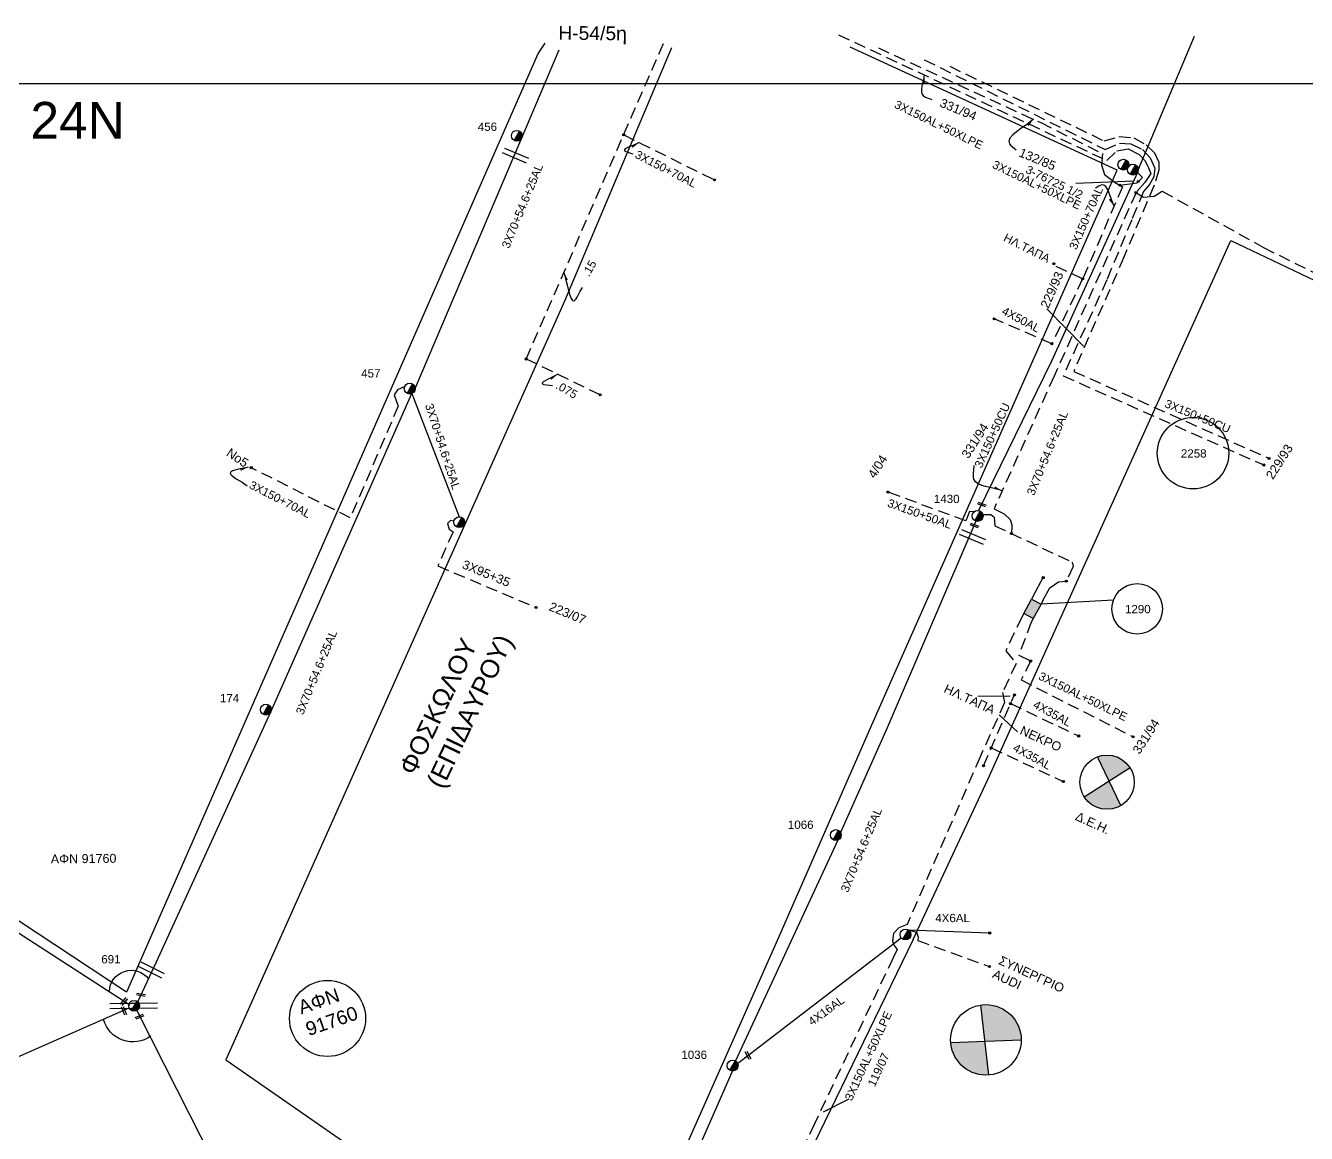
# Model space of a CAD drawing. Header units: millimetres. Extents: x 924 to 3152, y 704 to 1760.
# Drawn here: x 1346.7 to 1625.3, y 1496.3 to 1737.4 of the extents above; entities that cross this region are included whole.
import ezdxf

# ---------------------------------------------------------------- set-up
doc = ezdxf.new("R2010")
doc.units = ezdxf.units.MM
doc.linetypes.add('DASHED', pattern=[19.05, 12.7, -6.35])
for name, color, linetype in [('Link Box 4 Διευθύνσεων', 7, 'Continuous'), ('Άγνωστα', 7, 'Continuous'), ('Γέφυρες Εναέριου Δικτύου', 7, 'Continuous'), ('Γυμνά εναέρια ΧΤ (3Φ)   4x16AL', 7, 'Continuous'), ('Γυμνά εναέρια ΧΤ (3Φ)   4x35AL', 7, 'Continuous'), ('Επιγραφές - Σχήματα', 7, 'Continuous'), ('Καλώδια ΧΤ   3x150+50AL', 7, 'DASHED'), ('Καλώδια ΧΤ   3x150+50CU', 7, 'DASHED'), ('Καλώδια ΧΤ   3x150AL+50XLPE', 7, 'DASHED'), ('Καλώδια ΧΤ   4x6AL', 7, 'DASHED'), ('Μηχανική τομή', 7, 'Continuous'), ('Στύλος ΦΜ', 7, 'Continuous'), ('Στύλος ΦΜ @ 1', 7, 'Continuous'), ('Συνδέσεις', 7, 'Continuous'), ('Συνεστραμμένα ΧΤ   3x70+54.6+25 AL', 7, 'SYN_LINE'), ('Τομή', 7, 'Continuous'), ('Υπόβαθρο ΔΕΗ', 7, 'Continuous'), ('Υπόγεια Καλώδια Δικτύου ΧΤ   .15', 7, 'DASHED'), ('Υπόγεια καλώδια Δικτύου ΧΤ και Παρ. ΧΤ - 3X150+70 AL', 7, 'DASHED'), ('Υπόγεια καλώδια Δικτύου ΧΤ και Παρ. ΧΤ X-95  (3X95AL +35CU  XLPE)', 7, 'DASHED'), ('Υπόγεια καλώδια Παροχών ΧΤ   .075', 7, 'DASHED'), ('Υπόγεια καλώδια Παροχών ΧΤ   4x25', 7, 'DASHED'), ('Υπόγεια καλώδια Παροχών ΧΤ   4x50AL', 7, 'DASHED')]:
    doc.layers.add(name, color=color, linetype=linetype)
doc.styles.get("Standard").update_dxf_attribs({"font": 'ARIAL.TTF'})
doc.linetypes.add('SYN_LINE', pattern='A,0.5,-0.0001,["/\\/\\/\\/",Standard,S=0.1,R=0,X=0,Y=-0.05],-0.25', length=0.7501)
doc.dimstyles.new('ISO-25', dxfattribs={"dimtxt": 2.5, "dimasz": 2.5, "dimexe": 1.25, "dimexo": 0.625, "dimtad": 1, "dimtxsty": 'Standard', "dimcen": 2.5, "dimadec": 0, "dimazin": 0, "dimtfac": 1, "dimtmove": 0, "dimatfit": 3, "dimfxl": 1, "dimarcsym": 0})

# ---------------------------------------------------------------- blocks, each defined once
blk = doc.blocks.new('ΥΠΑΡΧΩΝ ΤΣΙΜΕΝΤΕΝΙΟΣ ΣΤΥΛΟΣ')
at = {"layer": 'Στύλος ΦΜ'}
blk.add_hatch(color=256, dxfattribs=at).paths.add_polyline_path([(-1.29, -2.28, 0.574793), (2.62, 0, 0.268822), (1.3, 2.27)])
blk.add_line((-1.29, -2.28), (1.3, 2.27), dxfattribs=at)
blk.add_circle((0, 0), 2.62, dxfattribs=at)
at = {"layer": 'Στύλος ΦΜ', "flags": 4}
for tag, p in [('ΤΥΠΟΣ', (-4.91, 3.03)), ('ΑΡΙΘΜΟΣ', (-4.68, 8.05))]:
    blk.add_attdef(tag, p, '', height=4, dxfattribs=at)
blk = doc.blocks.new('ΤΟΜΗ')
at = {"layer": 'Τομή', "ltscale": 40}
for p, q in [((-5.68, 0), (5.68, 0)), ((5.68, -2.33), (-5.68, -2.33))]:
    blk.add_line(p, q, dxfattribs=at)
blk = doc.blocks.new('ΜΗΧΑΝΙΚΗ ΤΟΜΗ')
at = {"layer": 'Μηχανική τομή', "ltscale": 40}
for p, q in [((-1.89, 0.78), (1.89, 0.78)), ((1.89, 0), (-1.89, 0))]:
    blk.add_line(p, q, dxfattribs=at)
blk = doc.blocks.new('LINK BOX 4 ΑΝΑΧΩΡΗΣΕΩΝ')
at = {"layer": 'Link Box 4 Διευθύνσεων', "ltscale": 40}
blk.add_hatch(color=256, dxfattribs=at).paths.add_polyline_path([(-3.54, 0), (-3.54, -4.67), (3.54, -4.67), (3.54, 0)])
for p, q in [((-3.54, 0), (-5.33, 0)), ((5.33, 0), (3.54, 0)), ((-3.54, -4.67), (-5.33, -4.67)), ((5.33, -4.67), (3.54, -4.67))]:
    blk.add_line(p, q, dxfattribs=at)
blk.add_lwpolyline([(-3.54, -4.67), (-3.54, 0), (3.54, 0), (3.54, -4.67)], close=True, dxfattribs=at)
blk = doc.blocks.new('_ΣΥΝΔΕΣΗ')
at = {"layer": 'Συνδέσεις', "linetype": 'SYN_LINE', "ltscale": 40}
blk.add_hatch(color=256, dxfattribs=at).paths.add_polyline_path([(0.5, -0.01, 1), (-0.5, -0.01, 1)])
at = {"layer": 'Συνδέσεις'}
blk.add_circle((0, -0.01), 0.5, dxfattribs=at)

msp = doc.modelspace()

# ---------------------------------------------------------------- hatches: boundary and pattern name
at = {"layer": 'Γέφυρες Εναέριου Δικτύου'}
h = msp.add_hatch(color=1, dxfattribs=at)
h.dxf.hatch_style = 1
h.paths.add_polyline_path([(1579.865, 1578.299), (1582.351, 1573.037), (1586.91, 1575.928, 0.3541977)])
h = msp.add_hatch(color=1, dxfattribs=at)
h.dxf.hatch_style = 1
h.paths.add_polyline_path([(1576.939, 1569.603, 0.4028536), (1584.89, 1567.661), (1582.351, 1573.037)])
h = msp.add_hatch(color=1, dxfattribs=at)
h.dxf.hatch_style = 1
h.paths.add_polyline_path([(1554.369, 1524.256), (1555.285, 1516.392), (1563.237, 1516.679, 0.4608889)])
h = msp.add_hatch(color=1, dxfattribs=at)
h.dxf.hatch_style = 1
h.paths.add_polyline_path([(1547.916, 1516.125, 0.4150326), (1556.142, 1509.031), (1555.285, 1516.392)])
at = {"layer": 'Υπόβαθρο ΔΕΗ'}
h = msp.add_hatch(color=256, dxfattribs=at)
h.dxf.hatch_style = 1
h.paths.add_polyline_path([(1563.237, 1516.679, 0.4608889), (1554.369, 1524.256), (1555.285, 1516.392)], flags=17)
h.paths.add_polyline_path([(1547.916, 1516.125, 0.4150326), (1556.142, 1509.031), (1555.285, 1516.392)], flags=17)
h.paths.add_polyline_path([(1568.298, 1509.03), (1609.376, 1509.03), (1609.376, 1550.244), (1568.298, 1550.244)], flags=9)
h = msp.add_hatch(color=256, dxfattribs=at)
h.dxf.hatch_style = 1
h.paths.add_polyline_path([(2340.701, 1509.562, 0.3817217), (2334.547, 1515.92), (2334.612, 1509.731)], flags=17)
h.paths.add_polyline_path([(2334.687, 1502.687), (2334.612, 1509.731), (2327.457, 1509.93, 0.4707048)], flags=17)
h.paths.add_polyline_path([(1568.298, 1509.03), (1609.376, 1509.03), (1609.376, 1550.244), (1568.298, 1550.244)], flags=9)

# ---------------------------------------------------------------- linework, layer by layer
at = {"layer": 'Άγνωστα', "color": 6, "linetype": 'DASHED', "ltscale": 0.2}
for points in [[(1439.877, 1629.607), (1439.149, 1629.718), (1438.441, 1629.054), (1438.824, 1627.83), (1439.666, 1627.24), (1436.34, 1619.828), (1457.697, 1610.806)], [(1555.019, 1576.354), (1561.763, 1591.753)]]:
    msp.add_lwpolyline(points, dxfattribs=at)
at = {"layer": 'Άγνωστα', "color": 133, "ltscale": 0.2}
for points in [[(1565.923, 1613.389), (1568.039, 1617.284)], [(1567.974, 1612.275), (1569.482, 1615.051), (1571.327, 1616.355), (1573.049, 1616.494)]]:
    msp.add_lwpolyline(points, dxfattribs=at)
at = {"layer": 'Άγνωστα', "color": 62, "linetype": 'DASHED', "ltscale": 0.2}
msp.add_lwpolyline([(1563.38, 1608.707), (1559.864, 1601.378), (1562.138, 1598.616), (1559.156, 1592.265), (1559.621, 1590.117), (1554.276, 1578.272), (1538.431, 1541.824), (1536.631, 1541.089), (1535.44, 1539.848), (1535.263, 1538.152), (1535.628, 1537.201), (1536.287, 1536.362), (1535.389, 1534.514)], dxfattribs=at)
at = {"layer": 'Άγνωστα', "color": 30, "linetype": 'DASHED', "ltscale": 0.2}
msp.add_lwpolyline([(1538.656, 1540.625), (1540.469, 1540.147), (1540.795, 1539.021), (1540.761, 1538.32), (1556.356, 1532.64)], dxfattribs=at)
at = {"layer": 'Άγνωστα'}
msp.add_circle((1412.372, 1521.355), 8.274, dxfattribs=at)
at = {"layer": 'Γέφυρες Εναέριου Δικτύου', "ltscale": 0.2}
for points in [[(1364.924, 1527.18, -0.7062482), (1373.441, 1530.006, 0.6657132)], [(1373.914, 1517.488, -0.5194411), (1363.655, 1521.11, 0.6657132)]]:
    msp.add_lwpolyline(points, format="xyb", dxfattribs=at)
at = {"layer": 'Γυμνά εναέρια ΧΤ (3Φ)   4x16AL', "color": 30}
msp.add_lwpolyline([(1501.556, 1511.563), (1507.205, 1515.89), (1537.136, 1538.885)], dxfattribs=at)
at = {"layer": 'Γυμνά εναέρια ΧΤ (3Φ)   4x35AL', "color": 6, "linetype": 'DASHED', "ltscale": 0.2}
for points in [[(1560.935, 1589.861), (1575.745, 1582.821)], [(1556.725, 1580.249), (1572.4, 1572.902)]]:
    msp.add_lwpolyline(points, dxfattribs=at)
at = {"layer": 'Επιγραφές - Σχήματα'}
msp.add_lwpolyline([(945.928, 1724.828), (2912.268, 1724.828), (2912.268, 721.757), (945.928, 721.757)], close=True, dxfattribs=at)
at = {"layer": 'Επιγραφές - Σχήματα', "ltscale": 0.2}
msp.add_lwpolyline([(1583.294, 1612.398), (1567.547, 1611.488)], dxfattribs=at)
at = {"layer": 'Επιγραφές - Σχήματα', "color": 1, "ltscale": 0.2}
for points in [[(1584.89, 1567.661), (1579.865, 1578.299)], [(1576.939, 1569.603), (1586.91, 1575.928)]]:
    msp.add_lwpolyline(points, dxfattribs=at)
at = {"layer": 'Επιγραφές - Σχήματα', "color": 1}
for points in [[(1554.369, 1524.256), (1556.142, 1509.031)], [(1547.916, 1516.125), (1563.237, 1516.679)]]:
    msp.add_lwpolyline(points, dxfattribs=at)
for centre, radius in [((1600.611, 1644.368), 7.779), ((1581.924, 1572.766), 5.904), ((1555.566, 1516.679), 7.67)]:
    msp.add_circle(centre, radius, dxfattribs=at)
at = {"layer": 'Επιγραφές - Σχήματα'}
msp.add_circle((1588.454, 1610.494), 5.5, dxfattribs=at)
at = {"layer": 'Καλώδια ΧΤ   3x150+50AL', "color": 6, "ltscale": 0.2}
msp.add_lwpolyline([(1553.017, 1631.624), (1552.004, 1631.665), (1551.618, 1630.705), (1551.182, 1629.622), (1534.25, 1635.914)], dxfattribs=at)
at = {"layer": 'Καλώδια ΧΤ   3x150+50CU', "color": 6, "ltscale": 0.2}
msp.add_lwpolyline([(1532.176, 1732.557), (1567.501, 1716.309), (1580.905, 1709.583), (1580.67, 1707.128), (1581.372, 1705.023), (1583.521, 1703.385), (1585.284, 1702.351)], dxfattribs=at)
at = {"layer": 'Καλώδια ΧΤ   3x150+50CU', "color": 173, "ltscale": 0.2}
msp.add_lwpolyline([(1542.167, 1729.984), (1581.487, 1710.478), (1584.6, 1711.817), (1587.046, 1711.684), (1589.645, 1710.451), (1591.252, 1708.669), (1592.28, 1706.419), (1592.113, 1704.503), (1591.113, 1702.865), (1589.833, 1701.346), (1587.275, 1695.175), (1581.87, 1682.088), (1572.378, 1661.197), (1616.001, 1641.804)], dxfattribs=at)
at = {"layer": 'Καλώδια ΧΤ   3x150+50CU', "color": 27, "ltscale": 0.2}
msp.add_lwpolyline([(1547.711, 1728.569), (1581.254, 1712.328), (1584.463, 1713.258), (1587.714, 1713.028), (1590.447, 1711.446), (1592.231, 1709.721), (1593.181, 1707.716), (1593.181, 1705.96), (1592.136, 1702.676), (1585.546, 1686.998), (1574.655, 1662.156), (1617.144, 1643.231)], dxfattribs=at)
at = {"layer": 'Καλώδια ΧΤ   3x150+50CU', "color": 133, "ltscale": 0.2}
msp.add_lwpolyline([(1588.215, 1701.064), (1570.389, 1661.112), (1557.333, 1632.286), (1559.56, 1631.196), (1560.844, 1629.948), (1561.165, 1628.772), (1561.094, 1626.704)], dxfattribs=at)
at = {"layer": 'Καλώδια ΧΤ   3x150AL+50XLPE', "color": 133, "ltscale": 0.2}
for points in [[(1523.506, 1735.428), (1581.888, 1708.057), (1584.066, 1710.182), (1586.501, 1710.592), (1588.909, 1709.388), (1590.165, 1708.005), (1590.896, 1706.469), (1591.437, 1705.203), (1590.129, 1703.309), (1588.215, 1701.064)], [(1588.133, 1701.111), (1588.133, 1701.111), (1589.854, 1700.118), (1592.137, 1700.273), (1593.91, 1701.358), (1615.924, 1689.133), (1629.506, 1682.398), (1642.382, 1676.013), (1656.417, 1670.595), (1684.666, 1657.055), (1709.276, 1645.025), (1712.662, 1645.871), (1730.687, 1637.295), (1693.43, 1555.75)]]:
    msp.add_lwpolyline(points, dxfattribs=at)
at = {"layer": 'Καλώδια ΧΤ   3x150AL+50XLPE', "color": 62, "ltscale": 0.2}
for points in [[(1565.431, 1607.593), (1562.703, 1600.441), (1565.285, 1599.133), (1563.197, 1595.011)], [(1563.197, 1595.011), (1587.587, 1582.657)], [(1535.389, 1534.514), (1518.28, 1498.404), (1502.815, 1466.17), (1498.674, 1457.539), (1482.022, 1420.997)]]:
    msp.add_lwpolyline(points, dxfattribs=at)
at = {"layer": 'Καλώδια ΧΤ   4x6AL', "color": 30, "linetype": 'SYN_LINE', "ltscale": 20}
msp.add_lwpolyline([(1538.656, 1540.625), (1556.378, 1539.951)], dxfattribs=at)
at = {"layer": 'Συνεστραμμένα ΧΤ   3x70+54.6+25 AL', "color": 6, "ltscale": 20}
for points in [[(1600.872, 1735.087), (1588.7, 1706.077)], [(1431.424, 1658.413), (1454.625, 1712.984)], [(1588.521, 1705.453), (1569.824, 1664.414), (1553.973, 1631.862)], [(1584.403, 1702.868), (1584.694, 1702.697), (1588.424, 1703.21), (1589.595, 1704.347), (1588.521, 1705.453)], [(1400.03, 1588.066), (1430.723, 1657.337)], [(1430.723, 1657.337), (1441.028, 1630.531)], [(1371.128, 1524.997), (1375.145, 1533.696), (1400.03, 1588.066)], [(1316.983, 1558.185), (1369.337, 1524.326)]]:
    msp.add_lwpolyline(points, dxfattribs=at)
at = {"layer": 'Συνεστραμμένα ΧΤ   3x70+54.6+25 AL', "color": 2, "ltscale": 20}
msp.add_lwpolyline([(1454.625, 1712.984), (1462.746, 1732.157)], dxfattribs=at)
at = {"layer": 'Συνεστραμμένα ΧΤ   3x70+54.6+25 AL', "color": 30, "ltscale": 20}
for points in [[(1553.384, 1629.587), (1534.054, 1584.607), (1523.956, 1561.843)], [(1523.344, 1560.168), (1501.065, 1512.107)], [(1475.269, 1452.588), (1485.284, 1475.348), (1500.48, 1509.908)]]:
    msp.add_lwpolyline(points, dxfattribs=at)
at = {"layer": 'Συνεστραμμένα ΧΤ   3x70+54.6+25 AL', "color": 151, "ltscale": 20}
for points in [[(1281.572, 1485.111), (1293.119, 1490.178), (1369.221, 1523.633)], [(1370.892, 1523.089), (1376.925, 1511.195), (1408.581, 1448.673)]]:
    msp.add_lwpolyline(points, dxfattribs=at)
at = {"layer": 'Υπόβαθρο ΔΕΗ', "ltscale": 0.2}
msp.add_lwpolyline([(1459.666, 1733.633), (1458.173, 1731.395), (1368.662, 1527.062), (1321.838, 1557.945), (1289.752, 1580.208, 0.3996877), (1293.72, 1685.287), (1314.88, 1736.604)], format="xyb", dxfattribs=at)
for points in [[(1510.286, 1538.556), (1531.076, 1585.919), (1584.097, 1705.957), (1526.06, 1732.757)], [(1487.176, 1732.557), (1463.906, 1677.466), (1390.23, 1512.353)], [(1539.725, 1538.556), (1555.985, 1573.318), (1608.829, 1690.675), (1709.328, 1642.785), (1660.42, 1538.556)]]:
    msp.add_lwpolyline(points, dxfattribs=at)
at = {"layer": 'Υπόβαθρο ΔΕΗ'}
for points in [[(1390.23, 1512.353), (1434.134, 1481.88), (1472.578, 1455.427), (1486.834, 1485.544), (1510.286, 1538.556)], [(1539.725, 1538.556), (1496.547, 1449.426), (1502.18, 1440.16), (1560.318, 1426.795), (1603.429, 1417.318), (1636.679, 1486.205), (1660.42, 1538.556)]]:
    msp.add_lwpolyline(points, dxfattribs=at)
at = {"layer": 'Υπόγεια Καλώδια Δικτύου ΧΤ   .15', "color": 6, "ltscale": 0.2}
msp.add_lwpolyline([(1455.55, 1664.862), (1485.441, 1733.54)], dxfattribs=at)
at = {"layer": 'Υπόγεια Καλώδια Δικτύου ΧΤ   .15', "color": 133, "ltscale": 0.2}
msp.add_lwpolyline([(1554.884, 1631.034), (1556.614, 1631.019), (1557.379, 1630.412), (1557.485, 1628.593), (1574.295, 1620.659), (1574.509, 1619.703), (1572.956, 1616.289)], dxfattribs=at)
at = {"layer": 'Υπόγεια καλώδια Δικτύου ΧΤ και Παρ. ΧΤ - 3X150+70 AL', "color": 6, "ltscale": 0.2}
for points in [[(1476.779, 1713.639), (1496.53, 1703.847)], [(1585.284, 1702.351), (1579.222, 1688.356), (1576.599, 1682.3), (1569.907, 1668.176)], [(1429.175, 1658.904), (1427.571, 1658.145), (1426.848, 1657.103), (1427.401, 1655.593), (1427.752, 1654.634), (1417.325, 1630.286), (1395.785, 1641.217)]]:
    msp.add_lwpolyline(points, dxfattribs=at)
at = {"layer": 'Υπόγεια καλώδια Παροχών ΧΤ   .075', "color": 6, "ltscale": 0.2}
msp.add_lwpolyline([(1471.649, 1657.074), (1455.55, 1664.862)], dxfattribs=at)
at = {"layer": 'Υπόγεια καλώδια Παροχών ΧΤ   4x25', "color": 6, "ltscale": 0.2}
msp.add_lwpolyline([(1576.599, 1682.3), (1570.111, 1685.377)], dxfattribs=at)
at = {"layer": 'Υπόγεια καλώδια Παροχών ΧΤ   4x50AL', "color": 6, "ltscale": 0.2}
msp.add_lwpolyline([(1569.907, 1668.176), (1557.333, 1673.602)], dxfattribs=at)

# ---------------------------------------------------------------- block references
at = {"layer": 'Link Box 4 Διευθύνσεων', "xscale": 0.4999999999999998, "yscale": 0.4999999999999998, "zscale": 0.4999999999999998, "rotation": 61.49166892635381}
msp.add_blockref('LINK BOX 4 ΑΝΑΧΩΡΗΣΕΩΝ', (1564.651, 1611.048), dxfattribs=at)
at = {"layer": 'Μηχανική τομή'}
for p, xscale, yscale, zscale, rotation in [((1554.613, 1632.989), 0.4999999999999997, 0.4999999999999997, 0.4999999999999997, 339.5517914816681), ((1552.991, 1628.454), 0.4999999999999998, 0.4999999999999998, 0.4999999999999998, 339.5517914816681), ((1371.827, 1526.698), 0.4999999999999997, 0.4999999999999997, 0.4999999999999997, 169.7553130609535), ((1367.956, 1525.155), 0.4999999999999998, 0.4999999999999998, 0.4999999999999998, 229.5116140364013), ((1368.301, 1523.112), 0.4999999999999997, 0.4999999999999997, 0.4999999999999997, 112.9473184704937), ((1371.369, 1521.901), 0.4999999999999998, 0.4999999999999998, 0.4999999999999998, 203.3741396982073), ((1503.996, 1513.423), 0.4999999999999993, 0.4999999999999993, 0.4999999999999993, 117.1131214220675)]:
    msp.add_blockref('ΜΗΧΑΝΙΚΗ ΤΟΜΗ', p, dxfattribs=dict(at, xscale=xscale, yscale=yscale, zscale=zscale, rotation=rotation))
at = {"layer": 'Στύλος ΦΜ @ 1', "ltscale": 40}
ref = msp.add_blockref('ΥΠΑΡΧΩΝ ΤΣΙΜΕΝΤΕΝΙΟΣ ΣΤΥΛΟΣ', (1453.541, 1713.445), dxfattribs=dict(at, xscale=0.4499999999998181, yscale=0.4499999999998181, zscale=0.4499999999998181))
ref.add_attrib('ΤΥΠΟΣ', '456', (1445.042, 1714.514), dxfattribs={"layer": 'Στύλος ΦΜ', "height": 1.8, "flags": 4})
at = {"layer": 'Στύλος ΦΜ @ 1', "ltscale": 40, "xscale": 0.4499999999998181, "yscale": 0.4499999999998181, "zscale": 0.4499999999998181}
for p in [(1585.467, 1707.16), (1587.522, 1706.077), (1441.028, 1629.353), (1538.07, 1539.603)]:
    msp.add_blockref('ΥΠΑΡΧΩΝ ΤΣΙΜΕΝΤΕΝΙΟΣ ΣΤΥΛΟΣ', p, dxfattribs=at)
at = {"layer": 'Στύλος ΦΜ @ 1', "ltscale": 40}
ref = msp.add_blockref('ΥΠΑΡΧΩΝ ΤΣΙΜΕΝΤΕΝΙΟΣ ΣΤΥΛΟΣ', (1430.246, 1658.413), dxfattribs=dict(at, xscale=0.4499999999998181, yscale=0.4499999999998181, zscale=0.4499999999998181))
ref.add_attrib('ΤΥΠΟΣ', '457', (1419.688, 1660.846), dxfattribs={"layer": 'Στύλος ΦΜ', "height": 1.8, "flags": 4})
ref = msp.add_blockref('ΥΠΑΡΧΩΝ ΤΣΙΜΕΝΤΕΝΙΟΣ ΣΤΥΛΟΣ', (1553.753, 1630.705), dxfattribs=dict(at, xscale=0.4499999999998181, yscale=0.4499999999998181, zscale=0.4499999999998181))
ref.add_attrib('ΤΥΠΟΣ', '1430', (1544.235, 1633.524), dxfattribs={"layer": 'Στύλος ΦΜ', "height": 1.8, "flags": 4})
ref = msp.add_blockref('ΥΠΑΡΧΩΝ ΤΣΙΜΕΝΤΕΝΙΟΣ ΣΤΥΛΟΣ', (1398.959, 1588.556), dxfattribs=dict(at, xscale=0.4499999999998181, yscale=0.4499999999998181, zscale=0.4499999999998181))
ref.add_attrib('ΤΥΠΟΣ', '174', (1388.971, 1590.144), dxfattribs={"layer": 'Στύλος ΦΜ', "height": 1.8, "flags": 4})
ref = msp.add_blockref('ΥΠΑΡΧΩΝ ΤΣΙΜΕΝΤΕΝΙΟΣ ΣΤΥΛΟΣ', (1522.927, 1561.27), dxfattribs=dict(at, xscale=0.4499999999998181, yscale=0.4499999999998181, zscale=0.4499999999998181))
ref.add_attrib('ΤΥΠΟΣ', '1066', (1512.489, 1562.61), dxfattribs={"layer": 'Στύλος ΦΜ', "height": 1.8, "flags": 4})
ref = msp.add_blockref('ΥΠΑΡΧΩΝ ΤΣΙΜΕΝΤΕΝΙΟΣ ΣΤΥΛΟΣ', (1370.3, 1524.107), dxfattribs=dict(at, xscale=0.4499999999998181, yscale=0.4499999999998181, zscale=0.4499999999998181))
ref.add_attrib('ΤΥΠΟΣ', '691', (1363.16, 1533.336), dxfattribs={"layer": 'Στύλος ΦΜ', "height": 1.8, "flags": 4})
ref = msp.add_blockref('ΥΠΑΡΧΩΝ ΤΣΙΜΕΝΤΕΝΙΟΣ ΣΤΥΛΟΣ', (1500.48, 1511.085), dxfattribs=dict(at, xscale=0.4499999999998181, yscale=0.4499999999998181, zscale=0.4499999999998181))
ref.add_attrib('ΤΥΠΟΣ', '1036', (1489.317, 1512.542), dxfattribs={"layer": 'Στύλος ΦΜ', "height": 1.8, "flags": 4})
at = {"layer": 'Συνδέσεις', "xscale": 0.4499999999998181, "yscale": 0.4499999999998181, "zscale": 0.4499999999998181}
for p in [(1476.781, 1713.644), (1496.531, 1703.852), (1584.695, 1702.703), (1588.676, 1703.507), (1588.216, 1701.069), (1570.338, 1685.608), (1576.601, 1682.305), (1557.335, 1673.607), (1569.909, 1668.182), (1455.551, 1664.867), (1471.65, 1657.079), (1395.787, 1641.222), (1616.002, 1641.809), (1617.145, 1643.236), (1534.252, 1635.919), (1561.102, 1626.891), (1568.04, 1617.29), (1573.051, 1616.499), (1457.699, 1610.811), (1565.286, 1599.138), (1561.765, 1591.758), (1560.936, 1589.867), (1575.746, 1582.826), (1587.588, 1582.663), (1556.726, 1580.254), (1555.02, 1576.359), (1572.402, 1572.907), (1556.38, 1539.956), (1556.356, 1532.64)]:
    msp.add_blockref('_ΣΥΝΔΕΣΗ', p, dxfattribs=at)
at = {"layer": 'Τομή'}
for p, xscale, yscale, zscale, rotation in [((1453.478, 1709.683), 0.4999999999999996, 0.4999999999999996, 0.4999999999999996, 337.299439173678), ((1552.879, 1626.661), 0.4999999999999997, 0.4999999999999997, 0.4999999999999997, 337.299439173678), ((1374.286, 1532.407), 0.4999999999999997, 0.4999999999999997, 0.4999999999999997, 333.411514814299), ((1367.866, 1524.649), 0.4999999999999996, 0.4999999999999996, 0.4999999999999996, 0.5688897959687322), ((1372.564, 1524.706), 0.4999999999999996, 0.4999999999999996, 0.4999999999999996, 0.5688897959687322)]:
    msp.add_blockref('ΤΟΜΗ', p, dxfattribs=dict(at, xscale=xscale, yscale=yscale, zscale=zscale, rotation=rotation))

# ---------------------------------------------------------------- texts
at = {"layer": 'Γυμνά εναέρια ΧΤ (3Φ)   4x16AL', "color": 7, "insert": (1516.68, 1521.156), "char_height": 1.8, "width": 168.37176, "attachment_point": 1, "rotation": 35.84859}
msp.add_mtext('4X16AL', dxfattribs=at)
at = {"layer": 'Γυμνά εναέρια ΧΤ (3Φ)   4x35AL', "color": 7, "char_height": 1.8, "width": 168.37176, "attachment_point": 1, "rotation": 331.31892}
for insert in [(1566.521, 1590.677), (1562.141, 1581.283)]:
    msp.add_mtext('4X35AL', dxfattribs=dict(at, insert=insert))
at = {"layer": 'Επιγραφές - Σχήματα', "linetype": 'Continuous', "width": 47.13111, "attachment_point": 1}
for s, insert, char_height, rotation in [('H-54/5η', (1462.575, 1737.353), 3, 359.4989), ('ΦΟΣΚΩΛΟΥ\\P(ΕΠΙΔΑΥΡΟΥ)', (1427.74, 1575.672), 4, 64.5723)]:
    msp.add_mtext(s, dxfattribs=dict(at, insert=insert, char_height=char_height, rotation=rotation))
at = {"layer": 'Επιγραφές - Σχήματα', "char_height": 1.8, "attachment_point": 1}
for s, insert, rotation in [('{\\H1.0833x;331/94}', (1546.087, 1721.68), 337.56001), ('{\\H1.0833x;132/85}', (1563.292, 1710.841), 337.56001), ('{\\H1.0833x;229/93}', (1567.344, 1676.495), 66.16929), ('{\\H1.0833x;331/94}', (1550.122, 1644.097), 57.42766), ('{\\H1.0833x;229/93}', (1616.316, 1639.541), 57.42766), ('{\\H1.0833x;No5}', (1391.281, 1645.598), 325.62252), ('{\\H1.0833x;4/04}', (1529.747, 1639.758), 57.42766), ('{\\H1.0833x;3X95+35}', (1442.207, 1621.212), 337.56001), ('{\\H1.0833x;223/07}', (1461.108, 1612.048), 337.56001), ('{\\H1.0833x;ΗΛ.ΤΑΠΑ}', (1547.043, 1594.179), 335.3724), ('{\\H1.0833x;ΝΕΚΡΟ}', (1563.581, 1585.101), 335.3724), ('{\\H1.0833x;331/94}', (1587.329, 1579.744), 57.42766), ('{\\H1.0833x;ΣΥΝΕΡΓΡΙΟ\\PΑUDI}', (1558.948, 1535.035), 335.3724), ('119/07', (1529.752, 1507.095), 64.92184)]:
    msp.add_mtext_dynamic_manual_height_columns(s, width=10.09091, gutter_width=12.5, heights=[0], dxfattribs=dict(at, insert=insert, rotation=rotation))
at = {"layer": 'Επιγραφές - Σχήματα', "linetype": 'DASHED', "insert": (1347.763, 1720.818), "char_height": 8, "width": 22.41044, "attachment_point": 1}
msp.add_mtext('24N', dxfattribs=at)
at = {"layer": 'Επιγραφές - Σχήματα', "char_height": 1.8, "attachment_point": 1}
for s, insert in [('2258', (1597.965, 1645.215)), ('1290', (1585.807, 1611.34))]:
    msp.add_mtext_dynamic_manual_height_columns(s, width=10.09091, gutter_width=12.5, heights=[0], dxfattribs=dict(at, insert=insert))
at = {"layer": 'Επιγραφές - Σχήματα', "color": 1, "char_height": 1.8, "attachment_point": 1}
for s, width, insert, rotation in [('{\\H1.0833x;Δ.Ε.Η.}', 10.09091, (1575.626, 1566.413), 335.3724), ('{\\H1.0833x;ΑΦΝ 91760}', 16.641, (1352.162, 1557.026), 0.61022)]:
    msp.add_mtext_dynamic_manual_height_columns(s, width=width, gutter_width=12.5, heights=[0], dxfattribs=dict(at, insert=insert, rotation=rotation))
at = {"layer": 'Επιγραφές - Σχήματα', "insert": (1405.654, 1525.06), "char_height": 3, "width": 157.74235, "attachment_point": 1, "rotation": 18.98761}
msp.add_mtext('ΑΦΝ\\P91760', dxfattribs=at)
at = {"layer": 'Καλώδια ΧΤ   3x150+50AL', "color": 7, "insert": (1534.594, 1634.485), "char_height": 1.8, "width": 168.37176, "attachment_point": 1, "rotation": 340.34204}
msp.add_mtext('3X150+50AL', dxfattribs=at)
at = {"layer": 'Καλώδια ΧΤ   3x150+50CU', "color": 7, "char_height": 1.8, "width": 168.37176, "attachment_point": 1}
for insert, rotation in [((1552.987, 1641.714), 65.58814), ((1594.963, 1656.128), 337.65497)]:
    msp.add_mtext('3X150+50CU', dxfattribs=dict(at, insert=insert, rotation=rotation))
at = {"layer": 'Καλώδια ΧΤ   3x150AL+50XLPE', "color": 7, "char_height": 1.8, "width": 27.84843, "attachment_point": 5}
for s, insert, rotation in [('3X150AL+50XLPE', (1545.323, 1715.827), 333.98564), ('3X150AL+50XLPE', (1566.623, 1702.752), 333.98564), ('3-76725 1/2', (1570.44, 1703.348), 333.98564), ('3X150AL+50XLPE', (1576.679, 1591.421), 333.98564), ('3X150AL+50XLPE', (1530, 1513.196), 65.28375)]:
    msp.add_mtext(s, dxfattribs=dict(at, insert=insert, rotation=rotation))
at = {"layer": 'Καλώδια ΧΤ   4x6AL', "color": 7, "insert": (1544.546, 1544.109), "char_height": 1.8, "width": 168.37176, "attachment_point": 1}
msp.add_mtext('4X6AL', dxfattribs=at)
at = {"layer": 'Συνεστραμμένα ΧΤ   3x70+54.6+25 AL', "color": 7, "char_height": 1.8, "width": 168.37176, "attachment_point": 1}
for insert, rotation in [((1450.174, 1689.453), 67.57612), ((1435.258, 1655.388), 287.97661), ((1564.361, 1635.685), 67.57612), ((1405.392, 1587.973), 67.57612), ((1523.898, 1549.317), 67.57612)]:
    msp.add_mtext('3X70+54.6+25AL', dxfattribs=dict(at, insert=insert, rotation=rotation))
at = {"layer": 'Υπόγεια Καλώδια Δικτύου ΧΤ   .15', "color": 7, "insert": (1467.655, 1683.551), "char_height": 1.8, "width": 168.37176, "attachment_point": 1, "rotation": 60.14436}
msp.add_mtext('.15', dxfattribs=at)
at = {"layer": 'Υπόγεια καλώδια Δικτύου ΧΤ και Παρ. ΧΤ - 3X150+70 AL', "color": 7, "char_height": 1.8, "width": 168.37176, "attachment_point": 1}
for insert, rotation in [((1479.889, 1710.367), 332.81525), ((1573.567, 1689.209), 66.1688), ((1395.976, 1638.457), 332.81525)]:
    msp.add_mtext('3X150+70AL', dxfattribs=dict(at, insert=insert, rotation=rotation))
at = {"layer": 'Υπόγεια καλώδια Δικτύου ΧΤ και Παρ. ΧΤ X-95  (3X95AL +35CU  XLPE)', "linetype": 'DASHED', "insert": (1560.017, 1692.281), "char_height": 1.8, "attachment_point": 1, "rotation": 333.20161}
msp.add_mtext_dynamic_manual_height_columns('ΗΛ.ΤΑΠΑ', width=10.58132, gutter_width=12.5, heights=[0], dxfattribs=at)
at = {"layer": 'Υπόγεια καλώδια Παροχών ΧΤ   .075', "color": 7, "insert": (1462.731, 1660.152), "char_height": 1.8, "width": 168.37176, "attachment_point": 1, "rotation": 329.92002}
msp.add_mtext('.075', dxfattribs=at)
at = {"layer": 'Υπόγεια καλώδια Παροχών ΧΤ   4x50AL', "color": 7, "insert": (1559.673, 1676.322), "char_height": 1.8, "width": 168.37176, "attachment_point": 1, "rotation": 332.21841}
msp.add_mtext('4X50AL', dxfattribs=at)

# ---------------------------------------------------------------- leaders
at = {"layer": 'Επιγραφές - Σχήματα', "path_type": 1}
for points in [[(1542.115, 1726.704), (1541.884, 1722.219), (1543.804, 1721.33)], [(1565.884, 1717.053), (1560.698, 1711.663), (1562.166, 1710.359)], [(1480.164, 1711.961), (1476.935, 1710.204), (1478.766, 1709.518)], [(1583.461, 1698.141), (1580.751, 1702.768), (1579.388, 1702.047)], [(1463.754, 1683.713), (1466.02, 1677.562), (1467.804, 1680.414)], [(1462.423, 1661.537), (1459.106, 1659.474), (1461.313, 1659.068)], [(1395.143, 1641.358), (1391.225, 1640.109), (1394.903, 1637.288)], [(1559.095, 1636.176), (1552.968, 1638.726), (1552.987, 1641.714)]]:
    msp.add_leader(points, dimstyle='ISO-25', override={"dimasz": 1.8, "dimtad": 0}, dxfattribs=at)
at = {"layer": 'Επιγραφές - Σχήματα', "ltscale": 40}
for points in [[(1587.772, 1703.589), (1575.091, 1703.082)], [(1576.775, 1667.625), (1568.838, 1675.789)], [(1560.832, 1591.479), (1553.809, 1591.451)], [(1558.416, 1587.447), (1562.46, 1583.729)], [(1520.245, 1501.009), (1525.795, 1503.859)]]:
    msp.add_leader(points, dimstyle='ISO-25', override={"dimasz": 1, "dimtad": 0}, dxfattribs=at)

doc.saveas('drawing.dxf')
